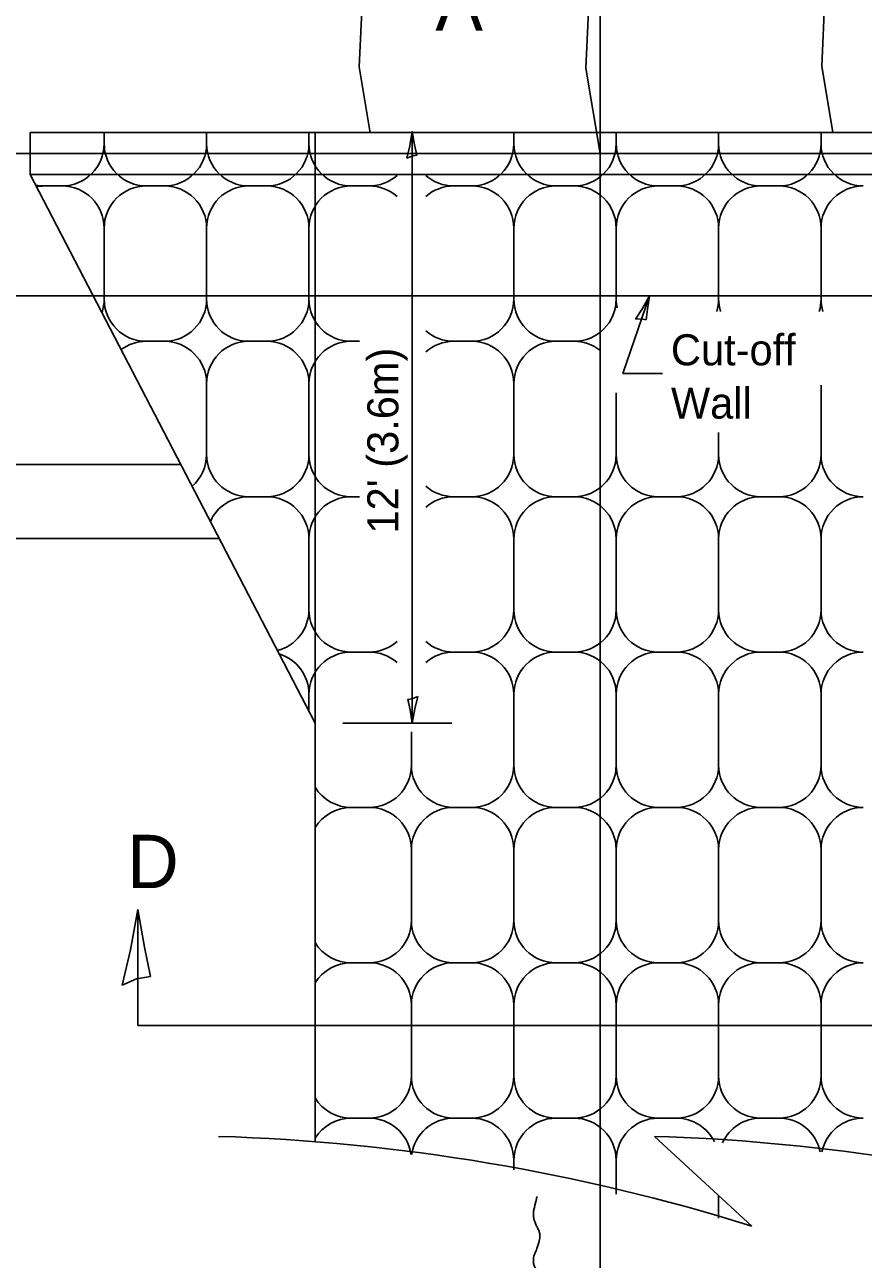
# Model space of a CAD drawing. Extents: x 99735 to 110633, y 79090 to 87272.
# Drawn here: x 103737.9 to 103926.6, y 83158.2 to 83436.2 of the extents above; entities that cross this region are included whole.
import ezdxf

# ---------------------------------------------------------------- set-up
doc = ezdxf.new("R2010")
doc.units = 0
doc.layers.add('Sheets_General Details', color=7, linetype='Continuous')

msp = doc.modelspace()

# ---------------------------------------------------------------- linework, layer by layer
at = {"layer": 'Sheets_General Details'}
for p, q in [((103814.18, 83450.2), (103813.12, 83426.71)), ((103865.21, 83449.87), (103864.14, 83426.38)), ((103918.28, 83450.3), (103917.21, 83426.81)), ((103867.34, 83440.58), (103867.34, 82692.88)), ((103917.21, 83426.81), (103919.69, 83411.91)), ((103813.12, 83426.71), (103815.6, 83411.81)), ((103864.14, 83426.38), (103867.34, 83407.16)), ((103739.09, 83411.91), (103995.59, 83411.91)), ((103739.09, 83402.41), (103739.09, 83411.91)), ((103755.73, 83409.35), (103755.73, 83411.91)), ((103755.73, 83409.35), (103755.73, 83411.91)), ((103778.78, 83409.35), (103778.78, 83411.91)), ((103778.78, 83409.35), (103778.78, 83411.91)), ((103801.82, 83409.35), (103801.82, 83411.91)), ((103801.82, 83409.35), (103801.82, 83411.91)), ((103803.22, 83278.91), (103803.22, 83411.91)), ((103825.08, 83412.09), (103825.08, 83278.91)), ((103847.92, 83409.35), (103847.92, 83411.91)), ((103847.92, 83409.35), (103847.92, 83411.91)), ((103870.97, 83409.35), (103870.97, 83411.91)), ((103870.97, 83409.35), (103870.97, 83411.91)), ((103894.01, 83409.35), (103894.01, 83411.91)), ((103894.01, 83409.35), (103894.01, 83411.91)), ((103917.06, 83409.35), (103917.06, 83411.91)), ((103917.06, 83409.35), (103917.06, 83411.91)), ((103682, 83407.16), (104052.69, 83407.16)), ((103803.22, 83278.91), (103739.09, 83402.41)), ((103739.09, 83402.41), (103995.59, 83402.41)), ((103742.18, 83399.85), (103746.23, 83399.85)), ((103742.18, 83399.85), (103746.23, 83399.85)), ((103765.23, 83399.85), (103769.28, 83399.85)), ((103765.23, 83399.85), (103769.28, 83399.85)), ((103788.28, 83399.85), (103792.32, 83399.85)), ((103788.28, 83399.85), (103792.32, 83399.85)), ((103811.32, 83399.85), (103815.37, 83399.85)), ((103811.32, 83399.85), (103815.37, 83399.85)), ((103834.37, 83399.85), (103838.42, 83399.85)), ((103834.37, 83399.85), (103838.42, 83399.85)), ((103857.42, 83399.85), (103861.47, 83399.85)), ((103857.42, 83399.85), (103861.47, 83399.85)), ((103880.47, 83399.85), (103884.51, 83399.85)), ((103880.47, 83399.85), (103884.51, 83399.85)), ((103903.51, 83399.85), (103907.56, 83399.85)), ((103903.51, 83399.85), (103907.56, 83399.85)), ((103755.73, 83374.37), (103755.73, 83390.35)), ((103755.73, 83374.37), (103755.73, 83390.35)), ((103755.73, 83374.37), (103755.73, 83390.35)), ((103778.78, 83374.37), (103778.78, 83390.35)), ((103778.78, 83374.37), (103778.78, 83390.35)), ((103778.78, 83374.37), (103778.78, 83390.35)), ((103801.82, 83374.37), (103801.82, 83390.35)), ((103801.82, 83374.37), (103801.82, 83390.35)), ((103801.82, 83374.37), (103801.82, 83390.35)), ((103847.92, 83374.37), (103847.92, 83390.35)), ((103847.92, 83374.37), (103847.92, 83390.35)), ((103847.92, 83374.37), (103847.92, 83390.35)), ((103870.97, 83374.37), (103870.97, 83390.35)), ((103870.97, 83374.37), (103870.97, 83390.35)), ((103870.97, 83374.37), (103870.97, 83390.35)), ((103894.01, 83374.37), (103894.01, 83390.35)), ((103894.01, 83374.37), (103894.01, 83390.35)), ((103894.01, 83374.37), (103894.01, 83390.35)), ((103917.06, 83374.37), (103917.06, 83390.35)), ((103917.06, 83374.37), (103917.06, 83390.35)), ((103917.06, 83374.37), (103917.06, 83390.35)), ((103592.99, 83375.1), (103755.12, 83375.1)), ((103739.09, 83375.1), (103995.59, 83375.1)), ((103878.46, 83375.1), (103872.43, 83357.6)), ((103765.23, 83364.87), (103769.28, 83364.87)), ((103765.23, 83364.87), (103769.28, 83364.87)), ((103765.23, 83364.87), (103769.28, 83364.87)), ((103788.28, 83364.87), (103792.32, 83364.87)), ((103788.28, 83364.87), (103792.32, 83364.87)), ((103811.32, 83364.87), (103813.18, 83364.87)), ((103811.32, 83364.87), (103813.18, 83364.87)), ((103811.32, 83364.87), (103813.18, 83364.87)), ((103834.37, 83364.87), (103838.42, 83364.87)), ((103834.37, 83364.87), (103838.42, 83364.87)), ((103857.42, 83364.87), (103861.47, 83364.87)), ((103857.42, 83364.87), (103861.47, 83364.87)), ((103857.42, 83364.87), (103861.47, 83364.87)), ((103881.35, 83357.6), (103872.43, 83357.6)), ((103778.78, 83339.39), (103778.78, 83355.37)), ((103778.78, 83339.39), (103778.78, 83355.37)), ((103801.82, 83339.39), (103801.82, 83355.37)), ((103801.82, 83339.39), (103801.82, 83355.37)), ((103847.92, 83339.39), (103847.92, 83355.37)), ((103847.92, 83339.39), (103847.92, 83355.37)), ((103917.06, 83339.39), (103917.06, 83354.99)), ((103917.06, 83339.39), (103917.06, 83354.99)), ((103870.97, 83339.39), (103870.97, 83353.3)), ((103870.97, 83339.39), (103870.97, 83353.3)), ((103894.01, 83339.39), (103894.01, 83344.34)), ((103894.01, 83339.39), (103894.01, 83344.34)), ((103588.05, 83337.1), (103773, 83337.1)), ((103788.28, 83329.89), (103792.32, 83329.89)), ((103788.28, 83329.89), (103792.32, 83329.89)), ((103811.32, 83329.89), (103813.18, 83329.89)), ((103811.32, 83329.89), (103813.18, 83329.89)), ((103834.37, 83329.89), (103838.42, 83329.89)), ((103834.37, 83329.89), (103838.42, 83329.89)), ((103857.42, 83329.89), (103861.47, 83329.89)), ((103857.42, 83329.89), (103861.47, 83329.89)), ((103880.47, 83329.89), (103884.51, 83329.89)), ((103880.47, 83329.89), (103884.51, 83329.89)), ((103903.51, 83329.89), (103907.56, 83329.89)), ((103903.51, 83329.89), (103907.56, 83329.89)), ((103586.92, 83320.47), (103781.64, 83320.47)), ((103801.82, 83304.41), (103801.82, 83320.39)), ((103801.82, 83304.41), (103801.82, 83320.39)), ((103801.82, 83304.41), (103801.82, 83320.39)), ((103847.92, 83304.41), (103847.92, 83320.39)), ((103847.92, 83304.41), (103847.92, 83320.39)), ((103847.92, 83304.41), (103847.92, 83320.39)), ((103870.97, 83304.41), (103870.97, 83320.39)), ((103870.97, 83304.41), (103870.97, 83320.39)), ((103870.97, 83304.41), (103870.97, 83320.39)), ((103894.01, 83304.41), (103894.01, 83320.39)), ((103894.01, 83304.41), (103894.01, 83320.39)), ((103894.01, 83304.41), (103894.01, 83320.39)), ((103917.06, 83304.41), (103917.06, 83320.39)), ((103917.06, 83304.41), (103917.06, 83320.39)), ((103917.06, 83304.41), (103917.06, 83320.39)), ((103811.32, 83294.91), (103815.37, 83294.91)), ((103811.32, 83294.91), (103815.37, 83294.91)), ((103811.32, 83294.91), (103815.37, 83294.91)), ((103834.37, 83294.91), (103838.42, 83294.91)), ((103834.37, 83294.91), (103838.42, 83294.91)), ((103857.42, 83294.91), (103861.47, 83294.91)), ((103857.42, 83294.91), (103861.47, 83294.91)), ((103857.42, 83294.91), (103861.47, 83294.91)), ((103880.47, 83294.91), (103884.51, 83294.91)), ((103880.47, 83294.91), (103884.51, 83294.91)), ((103903.51, 83294.91), (103907.56, 83294.91)), ((103903.51, 83294.91), (103907.56, 83294.91)), ((103903.51, 83294.91), (103907.56, 83294.91)), ((103801.82, 83281.59), (103801.82, 83285.41)), ((103801.82, 83281.59), (103801.82, 83285.41)), ((103847.92, 83269.43), (103847.92, 83285.41)), ((103847.92, 83269.43), (103847.92, 83285.41)), ((103870.97, 83269.43), (103870.97, 83285.41)), ((103870.97, 83269.43), (103870.97, 83285.41)), ((103894.01, 83269.43), (103894.01, 83285.41)), ((103894.01, 83269.43), (103894.01, 83285.41)), ((103917.06, 83269.43), (103917.06, 83285.41)), ((103917.06, 83269.43), (103917.06, 83285.41)), ((103803.22, 83184.67), (103803.22, 83278.91)), ((103834, 83278.91), (103809.47, 83278.91)), ((103824.87, 83269.43), (103824.87, 83276.98)), ((103824.87, 83269.43), (103824.87, 83276.98)), ((103811.32, 83259.93), (103815.37, 83259.93)), ((103811.32, 83259.93), (103815.37, 83259.93)), ((103834.37, 83259.93), (103838.42, 83259.93)), ((103834.37, 83259.93), (103838.42, 83259.93)), ((103857.42, 83259.93), (103861.47, 83259.93)), ((103857.42, 83259.93), (103861.47, 83259.93)), ((103880.47, 83259.93), (103884.51, 83259.93)), ((103880.47, 83259.93), (103884.51, 83259.93)), ((103903.51, 83259.93), (103907.56, 83259.93)), ((103903.51, 83259.93), (103907.56, 83259.93)), ((103824.87, 83234.45), (103824.87, 83250.43)), ((103824.87, 83234.45), (103824.87, 83250.43)), ((103824.87, 83234.45), (103824.87, 83250.43)), ((103847.92, 83234.45), (103847.92, 83250.43)), ((103847.92, 83234.45), (103847.92, 83250.43)), ((103847.92, 83234.45), (103847.92, 83250.43)), ((103870.97, 83234.45), (103870.97, 83250.43)), ((103870.97, 83234.45), (103870.97, 83250.43)), ((103870.97, 83234.45), (103870.97, 83250.43)), ((103894.01, 83234.45), (103894.01, 83250.43)), ((103894.01, 83234.45), (103894.01, 83250.43)), ((103894.01, 83234.45), (103894.01, 83250.43)), ((103917.06, 83234.45), (103917.06, 83250.43)), ((103917.06, 83234.45), (103917.06, 83250.43)), ((103917.06, 83234.45), (103917.06, 83250.43)), ((103763.31, 83210.83), (103763.31, 83236.94)), ((103811.32, 83224.95), (103815.37, 83224.95)), ((103811.32, 83224.95), (103815.37, 83224.95)), ((103811.32, 83224.95), (103815.37, 83224.95)), ((103834.37, 83224.95), (103838.42, 83224.95)), ((103834.37, 83224.95), (103838.42, 83224.95)), ((103857.42, 83224.95), (103861.47, 83224.95)), ((103857.42, 83224.95), (103861.47, 83224.95)), ((103857.42, 83224.95), (103861.47, 83224.95)), ((103880.47, 83224.95), (103884.51, 83224.95)), ((103880.47, 83224.95), (103884.51, 83224.95)), ((103903.51, 83224.95), (103907.56, 83224.95)), ((103903.51, 83224.95), (103907.56, 83224.95)), ((103903.51, 83224.95), (103907.56, 83224.95)), ((103824.87, 83199.47), (103824.87, 83215.45)), ((103824.87, 83199.47), (103824.87, 83215.45)), ((103847.92, 83199.47), (103847.92, 83215.45)), ((103847.92, 83199.47), (103847.92, 83215.45)), ((103870.97, 83199.47), (103870.97, 83215.45)), ((103870.97, 83199.47), (103870.97, 83215.45)), ((103894.01, 83199.47), (103894.01, 83215.45)), ((103894.01, 83199.47), (103894.01, 83215.45)), ((103917.06, 83199.47), (103917.06, 83215.45)), ((103917.06, 83199.47), (103917.06, 83215.45)), ((103763.31, 83210.83), (103968.5, 83210.83)), ((103811.32, 83189.97), (103815.37, 83189.97)), ((103811.32, 83189.97), (103815.37, 83189.97)), ((103834.37, 83189.97), (103838.42, 83189.97)), ((103834.37, 83189.97), (103838.42, 83189.97)), ((103857.42, 83189.97), (103861.47, 83189.97)), ((103857.42, 83189.97), (103861.47, 83189.97)), ((103880.47, 83189.97), (103884.51, 83189.97)), ((103880.47, 83189.97), (103884.51, 83189.97)), ((103903.51, 83189.97), (103907.56, 83189.97)), ((103903.51, 83189.97), (103907.56, 83189.97)), ((103879.6, 83185.86), (103901.48, 83165.66)), ((103847.92, 83178.33), (103847.92, 83180.47)), ((103847.92, 83178.33), (103847.92, 83180.47)), ((103847.92, 83178.33), (103847.92, 83180.47)), ((103870.97, 83172.88), (103870.97, 83180.47)), ((103870.97, 83172.88), (103870.97, 83180.47)), ((103870.97, 83172.88), (103870.97, 83180.47)), ((103894.01, 83167.42), (103894.01, 83172.55)), ((103894.01, 83167.42), (103894.01, 83172.55)), ((103894.01, 83167.42), (103894.01, 83172.55))]:
    msp.add_line(p, q, dxfattribs=at)
for points in [[(103823.82, 83406.09), (103824.98, 83406.58), (103826.08, 83406.76), (103825.6, 83409.09), (103825.08, 83412.09), (103824.5, 83408.89)], [(103875.32, 83369.83), (103876.56, 83369.92), (103877.67, 83369.74), (103877.97, 83372.09), (103878.46, 83375.1), (103876.86, 83372.26)], [(103826.33, 83284.91), (103825.18, 83284.42), (103824.08, 83284.23), (103824.56, 83281.91), (103825.08, 83278.91), (103825.66, 83282.11)], [(103759.75, 83219.94), (103763.02, 83221.33), (103766.15, 83221.86), (103764.78, 83228.44), (103763.31, 83236.94), (103761.66, 83227.87)]]:
    msp.add_lwpolyline(points, close=True, dxfattribs=at)
for centre, radius, start, end in [((103746.23, 83409.35), 9.5, 270, 360), ((103765.23, 83409.35), 9.5, 180, 270), ((103769.28, 83409.35), 9.5, 270, 360), ((103788.28, 83409.35), 9.5, 180, 270), ((103792.32, 83409.35), 9.5, 270, 360), ((103811.32, 83409.35), 9.5, 180, 270), ((103838.42, 83409.35), 9.5, 270, 360), ((103857.42, 83409.35), 9.5, 180, 270), ((103861.46, 83409.35), 9.5, 270, 360), ((103880.46, 83409.35), 9.5, 180, 270), ((103884.51, 83409.35), 9.5, 270, 360), ((103903.51, 83409.35), 9.5, 180, 270), ((103907.56, 83409.35), 9.5, 270, 360), ((103926.56, 83409.35), 9.5, 180, 270), ((103815.37, 83409.35), 9.5, 270, 311.3991), ((103834.37, 83409.35), 9.5, 228.6391, 270), ((103742.18, 83409.35), 9.5, 258.7405, 270), ((103742.18, 83390.35), 9.5, 90, 100.1983), ((103746.23, 83390.35), 9.5, 0, 90), ((103765.23, 83390.35), 9.5, 90, 180), ((103769.28, 83390.35), 9.5, 0, 90), ((103788.28, 83390.35), 9.5, 90, 180), ((103792.32, 83390.35), 9.5, 0, 90), ((103811.32, 83390.35), 9.5, 90, 180), ((103815.37, 83390.35), 9.5, 48.6009, 90), ((103834.37, 83390.35), 9.5, 90, 131.3609), ((103838.42, 83390.35), 9.5, 0, 90), ((103857.42, 83390.35), 9.5, 90, 180), ((103861.46, 83390.35), 9.5, 0, 90), ((103880.46, 83390.35), 9.5, 90, 180), ((103884.51, 83390.35), 9.5, 0, 90), ((103903.51, 83390.35), 9.5, 90, 180), ((103907.56, 83390.35), 9.5, 0, 90), ((103926.56, 83390.35), 9.5, 90, 180), ((103746.23, 83374.37), 9.5, 341.3409, 360), ((103765.23, 83374.37), 9.5, 180, 270), ((103769.28, 83374.37), 9.5, 270, 360), ((103788.28, 83374.37), 9.5, 180, 270), ((103792.32, 83374.37), 9.5, 270, 360), ((103811.32, 83374.37), 9.5, 180, 270), ((103838.42, 83374.37), 9.5, 270, 360), ((103857.42, 83374.37), 9.5, 180, 270), ((103861.46, 83374.37), 9.5, 270, 360), ((103880.46, 83374.37), 9.5, 180, 192.089), ((103884.51, 83374.37), 9.5, 343.154, 360), ((103903.51, 83374.37), 9.5, 180, 196.846), ((103907.56, 83374.37), 9.5, 343.154, 360), ((103926.56, 83374.37), 9.5, 180, 196.846), ((103834.37, 83374.37), 9.5, 228.6391, 270), ((103765.23, 83355.37), 9.5, 90, 126.6435), ((103769.28, 83355.37), 9.5, 0, 90), ((103788.28, 83355.37), 9.5, 90, 180), ((103792.32, 83355.37), 9.5, 0, 90), ((103811.32, 83355.37), 9.5, 90, 180), ((103834.37, 83355.37), 9.5, 90, 131.3609), ((103838.42, 83355.37), 9.5, 0, 90), ((103857.42, 83355.37), 9.5, 90, 180), ((103861.46, 83355.37), 9.5, 52.4665, 90), ((103769.28, 83339.39), 9.5, 311.1535, 360), ((103788.28, 83339.39), 9.5, 180, 270), ((103792.32, 83339.39), 9.5, 270, 360), ((103811.32, 83339.39), 9.5, 180, 270), ((103838.42, 83339.39), 9.5, 270, 360), ((103857.42, 83339.39), 9.5, 180, 270), ((103861.46, 83339.39), 9.5, 270, 360), ((103880.46, 83339.39), 9.5, 180, 270), ((103884.51, 83339.39), 9.5, 270, 360), ((103903.51, 83339.39), 9.5, 180, 270), ((103907.56, 83339.39), 9.5, 270, 360), ((103926.56, 83339.39), 9.5, 180, 270), ((103834.37, 83339.39), 9.5, 228.6391, 270), ((103788.28, 83320.39), 9.5, 90, 155.4854), ((103792.32, 83320.39), 9.5, 0, 90), ((103811.32, 83320.39), 9.5, 90, 180), ((103834.37, 83320.39), 9.5, 90, 131.3609), ((103838.42, 83320.39), 9.5, 0, 90), ((103857.42, 83320.39), 9.5, 90, 180), ((103861.46, 83320.39), 9.5, 0, 90), ((103880.46, 83320.39), 9.5, 90, 180), ((103884.51, 83320.39), 9.5, 0, 90), ((103903.51, 83320.39), 9.5, 90, 180), ((103907.56, 83320.39), 9.5, 0, 90), ((103926.56, 83320.39), 9.5, 90, 180), ((103792.32, 83304.41), 9.5, 284.7735, 360), ((103811.32, 83304.41), 9.5, 180, 270), ((103838.42, 83304.41), 9.5, 270, 360), ((103857.42, 83304.41), 9.5, 180, 270), ((103861.46, 83304.41), 9.5, 270, 360), ((103880.46, 83304.41), 9.5, 180, 270), ((103884.51, 83304.41), 9.5, 270, 360), ((103903.51, 83304.41), 9.5, 180, 270), ((103907.56, 83304.41), 9.5, 270, 360), ((103926.56, 83304.41), 9.5, 180, 270), ((103815.37, 83304.41), 9.5, 270, 311.3991), ((103834.37, 83304.41), 9.5, 228.6391, 270), ((103792.32, 83285.41), 9.5, 0, 72.8231), ((103811.32, 83285.41), 9.5, 90, 180), ((103815.37, 83285.41), 9.5, 48.6009, 90), ((103834.37, 83285.41), 9.5, 90, 131.3609), ((103838.42, 83285.41), 9.5, 0, 90), ((103857.42, 83285.41), 9.5, 90, 180), ((103861.46, 83285.41), 9.5, 0, 90), ((103880.46, 83285.41), 9.5, 90, 180), ((103884.51, 83285.41), 9.5, 0, 90), ((103903.51, 83285.41), 9.5, 90, 180), ((103907.56, 83285.41), 9.5, 0, 90), ((103926.56, 83285.41), 9.5, 90, 180), ((103815.37, 83269.43), 9.5, 270, 360), ((103834.37, 83269.43), 9.5, 180, 270), ((103838.42, 83269.43), 9.5, 270, 360), ((103857.42, 83269.43), 9.5, 180, 270), ((103861.46, 83269.43), 9.5, 270, 360), ((103880.46, 83269.43), 9.5, 180, 270), ((103884.51, 83269.43), 9.5, 270, 360), ((103903.51, 83269.43), 9.5, 180, 270), ((103907.56, 83269.43), 9.5, 270, 360), ((103926.56, 83269.43), 9.5, 180, 270), ((103811.32, 83269.43), 9.5, 211.4166, 270), ((103811.32, 83250.43), 9.5, 90, 148.5834), ((103815.37, 83250.43), 9.5, 0, 90), ((103834.37, 83250.43), 9.5, 90, 180), ((103838.42, 83250.43), 9.5, 0, 90), ((103857.42, 83250.43), 9.5, 90, 180), ((103861.46, 83250.43), 9.5, 0, 90), ((103880.46, 83250.43), 9.5, 90, 180), ((103884.51, 83250.43), 9.5, 0, 90), ((103903.51, 83250.43), 9.5, 90, 180), ((103907.56, 83250.43), 9.5, 0, 90), ((103926.56, 83250.43), 9.5, 90, 180), ((103815.37, 83234.45), 9.5, 270, 360), ((103834.37, 83234.45), 9.5, 180, 270), ((103838.42, 83234.45), 9.5, 270, 360), ((103857.42, 83234.45), 9.5, 180, 270), ((103861.46, 83234.45), 9.5, 270, 360), ((103880.46, 83234.45), 9.5, 180, 270), ((103884.51, 83234.45), 9.5, 270, 360), ((103903.51, 83234.45), 9.5, 180, 270), ((103907.56, 83234.45), 9.5, 270, 360), ((103926.56, 83234.45), 9.5, 180, 270), ((103811.32, 83234.45), 9.5, 211.4166, 270), ((103811.32, 83215.45), 9.5, 90, 148.5834), ((103815.37, 83215.45), 9.5, 0, 90), ((103834.37, 83215.45), 9.5, 90, 180), ((103838.42, 83215.45), 9.5, 0, 90), ((103857.42, 83215.45), 9.5, 90, 180), ((103861.46, 83215.45), 9.5, 0, 90), ((103880.46, 83215.45), 9.5, 90, 180), ((103884.51, 83215.45), 9.5, 0, 90), ((103903.51, 83215.45), 9.5, 90, 180), ((103907.56, 83215.45), 9.5, 0, 90), ((103926.56, 83215.45), 9.5, 90, 180), ((103815.37, 83199.47), 9.5, 270, 360), ((103834.37, 83199.47), 9.5, 180, 270), ((103838.42, 83199.47), 9.5, 270, 360), ((103857.42, 83199.47), 9.5, 180, 270), ((103861.46, 83199.47), 9.5, 270, 360), ((103880.46, 83199.47), 9.5, 180, 270), ((103884.51, 83199.47), 9.5, 270, 360), ((103903.51, 83199.47), 9.5, 180, 270), ((103907.56, 83199.47), 9.5, 270, 360), ((103926.56, 83199.47), 9.5, 180, 270), ((103811.32, 83199.47), 9.5, 211.4166, 270), ((103811.32, 83180.47), 9.5, 90, 148.5834), ((103815.37, 83180.47), 9.5, 8.115, 90), ((103834.37, 83180.47), 9.5, 90, 172.0355), ((103838.42, 83180.47), 9.5, 0, 90), ((103857.42, 83180.47), 9.5, 90, 180), ((103861.46, 83180.47), 9.5, 0, 90), ((103880.46, 83180.47), 9.5, 90, 180), ((103884.51, 83180.47), 9.5, 25.8315, 90), ((103903.51, 83180.47), 9.5, 90, 155.2958), ((103907.56, 83180.47), 9.5, 11.7067, 90), ((103926.56, 83180.47), 9.5, 90, 168.5152), ((103767.68, 82737.46), 448.62, 72.6485, 88.2405), ((103865.83, 82737.46), 448.62, 74.8207, 88.2405)]:
    msp.add_arc(centre, radius, start, end, dxfattribs=at)
msp.add_spline([(103852.9, 83143.35), (103853.21, 83144.17), (103853.21, 83144.23), (103853.46, 83144.98), (103853.34, 83145.79), (103852.84, 83146.49), (103852.52, 83147.23), (103852.46, 83148.11), (103852.4, 83148.93), (103852.59, 83149.8), (103852.84, 83150.56), (103853.09, 83151.31), (103853.27, 83152.06), (103853.46, 83152.81), (103853.46, 83153.63), (103853.34, 83154.38), (103853.09, 83155.19), (103852.9, 83155.94), (103852.46, 83156.82), (103852.33, 83157.7), (103852.4, 83158.89), (103852.71, 83159.64), (103853.09, 83160.58), (103853.4, 83161.52), (103853.65, 83162.4), (103853.77, 83163.53), (103853.65, 83164.34), (103853.34, 83165.09), (103852.96, 83165.84), (103852.65, 83166.66), (103852.4, 83167.41), (103852.33, 83168.35), (103852.4, 83169.23), (103852.59, 83169.98), (103852.77, 83170.79), (103852.96, 83171.55), (103853.09, 83172.36)], degree=3, dxfattribs=at)

# ---------------------------------------------------------------- texts
for s, height, p in [('A', 12, (103830.26, 83434.8)), ('Cut-off', 7, (103883.27, 83359.46)), ('Wall', 7, (103883.27, 83347.46)), ('D', 12, (103760.93, 83241.76))]:
    msp.add_text(s, height=height, dxfattribs=at).set_placement(p)
msp.add_text("12' (3.6m)", height=7, rotation=90, dxfattribs=at).set_placement((103821.95, 83321.6))

doc.saveas('drawing.dxf')
